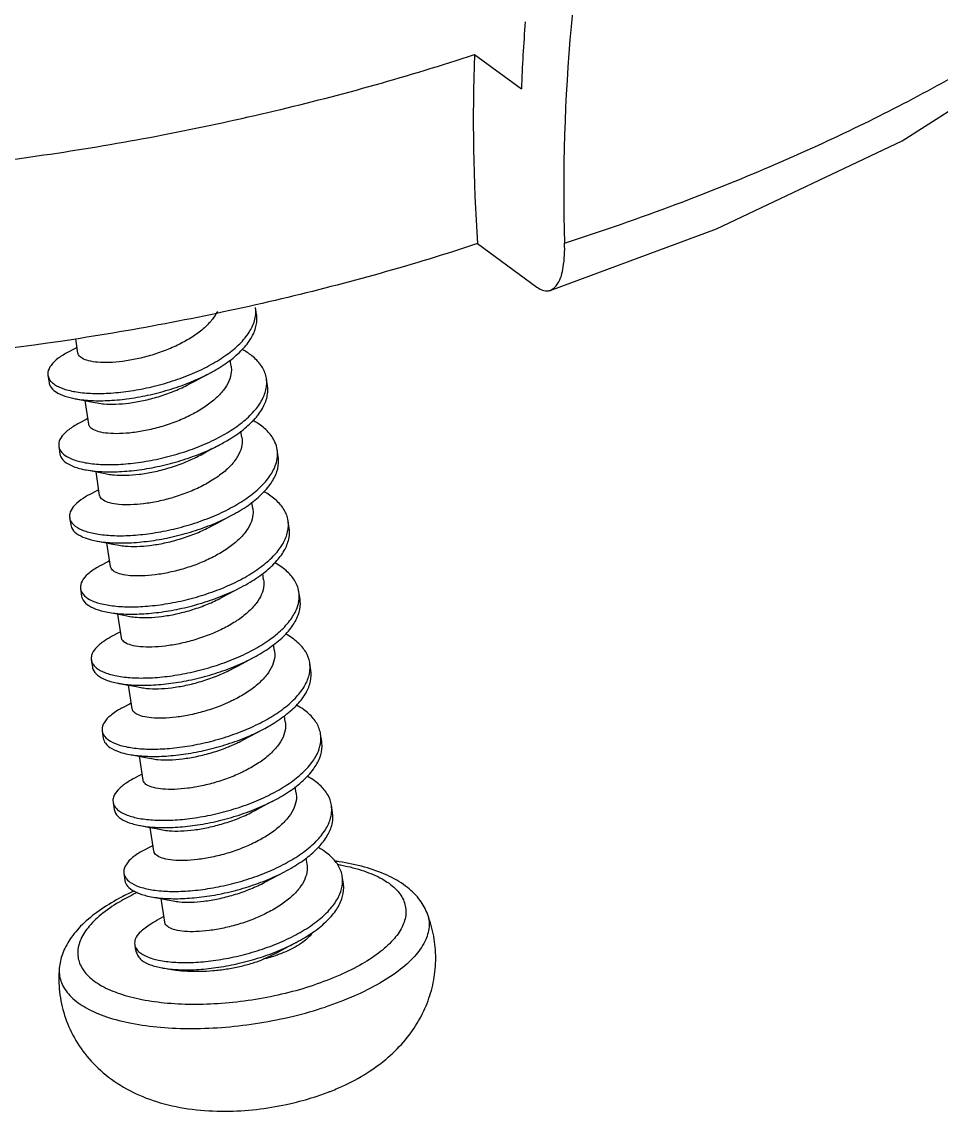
# Model space of a CAD drawing. Header units: millimetres. Extents: x 4911 to 5491, y 411 to 814.
# Drawn here: x 5080.91 to 5089.87, y 432.35 to 442.98 of the extents above; entities that cross this region are included whole.
import ezdxf

# ---------------------------------------------------------------- set-up
doc = ezdxf.new("R2010")
doc.units = ezdxf.units.MM

# ---------------------------------------------------------------- blocks, each defined once
blk = doc.blocks.new('*u43')
at = {"color": 7, "linetype": 'Continuous'}
for p, q in [((-0.1034752644009131, 24.12284290189996), (0.5481489289995807, 23.64496882919991)), ((-0.06182362120034668, 21.48663676719991), (0.7634030529989104, 20.88144985769986)), ((-3.137766090700097, 20.49815494729989), (-3.153209791800691, 20.59951993079994)), ((-5.625188820100448, 19.96067936739996), (-5.655386751500373, 20.15888398049992)), ((-3.493415235499924, 19.77840525169995), (-3.506613891100642, 19.86503484209993)), ((-6.043482799400408, 19.65210006029997), (-6.028039098300724, 19.55073507689985)), ((-2.986761012700299, 19.50703066469987), (-3.002204713900937, 19.60839564819992)), ((-4.104075925200959, 19.51557445239996), (-4.062570268501076, 19.53754170519994)), ((-5.474183742200694, 18.96955508479994), (-5.524546535199988, 19.30011209529994)), ((-3.34241015760017, 18.78728096909992), (-3.355781530301101, 18.87504419159995)), ((-5.89247772140061, 18.66097577769995), (-5.877034020300925, 18.55961079429994)), ((-3.953070847200252, 18.52445016979993), (-3.911565190600413, 18.54641742259992)), ((-2.835755934700501, 18.51590638209996), (-2.85119963590023, 18.61727136559989)), ((-5.323178664200896, 17.97843080219991), (-5.37354145720019, 18.30898781269991)), ((-3.191405079600372, 17.7961566864999), (-3.204799210000601, 17.88406927929987)), ((-5.741472643499947, 17.66985149509992), (-5.726028942300218, 17.56848651169992)), ((-2.684750856800747, 17.52478209949993), (-2.700194557900431, 17.62614708299998)), ((-3.802065769300498, 17.53332588719991), (-3.760560112600615, 17.55529314)), ((-5.172173586201097, 16.9873065196), (-5.222536379300436, 17.31786353009988)), ((-3.040400001600574, 16.80503240389999), (-3.053591356800098, 16.89161407809991)), ((-5.590467565500148, 16.67872721250001), (-5.57502386430042, 16.57736222909989)), ((-3.6510606913007, 16.5422016046), (-3.609555034599907, 16.56416885739998)), ((-2.533745778800949, 16.5336578168999), (-2.549189480000678, 16.63502280039995)), ((-5.021168508300434, 15.99618223699986), (-5.071531301300638, 16.32673924749997)), ((-2.889394923600776, 15.81390812129996), (-2.902898134199859, 15.90253666309991)), ((-5.43946248750035, 15.68760292989987), (-5.424018786400666, 15.58623794649998)), ((-2.382740700800241, 15.54253353429999), (-2.39818440199997, 15.64389851779993)), ((-3.500055613299992, 15.55107732199997), (-3.458549956700153, 15.57304457479995)), ((-4.870163430300636, 15.00505795439994), (-4.92052622330084, 15.33561496489995)), ((-2.738389845701022, 14.82278383869993), (-2.751340237900877, 14.9077839485999)), ((-5.288457409600596, 14.69647864729995), (-5.273013708399958, 14.59511366389995)), ((-3.349050535400238, 14.55995303939994), (-3.307544878700355, 14.58192029219992)), ((-2.231735622900487, 14.55140925169997), (-2.247179324000172, 14.6527742351999)), ((-4.719158352299928, 14.01393367179992), (-4.769521145401086, 14.34449068219988)), ((-2.587384767700314, 13.83165955609991), (-2.600894078700549, 13.9203281383999)), ((-5.137452331600798, 13.70535436469993), (-5.12200863040016, 13.60398938129993)), ((-2.080730544900689, 13.56028496909994), (-2.096174246000373, 13.66164995259987)), ((-3.19804545740044, 13.56882875679992), (-3.156539800700557, 13.5907960095999)), ((-4.56815327430013, 13.02280938919989), (-4.618516067400378, 13.35336639959996)), ((-2.436379689700516, 12.84053527349988), (-2.449509082100121, 12.92671025329992)), ((-4.986447253601, 12.7142300820999), (-4.971003552500406, 12.6128650986999)), ((-3.047040379400642, 12.57770447419989), (-3.005534722800803, 12.59967172699999)), ((-1.929725466899981, 12.56916068649991), (-1.94516916810062, 12.67052566999996)), ((-4.417148196400376, 12.03168510659998), (-4.46751098940058, 12.36224211699994)), ((-4.429429964900919, 12.11229669399995), (-4.499246312299874, 12.07528523969995)), ((-4.835442175700337, 11.72310579949999), (-4.826830525900732, 11.66658309649995)), ((-3.046324241200637, 11.51642698979992), (-2.854529644801005, 11.60854744439996)), ((-2.295386941400466, 9.610374470499892), (-2.14321409510012, 9.664609330899907)), ((-2.642489219901108, 9.511801760499907), (-2.621743555600915, 9.518178114599891))]:
    blk.add_line(p, q, dxfattribs=at)
for points in [[(0.9471350232997793, 20.83534253489995), (3.264178070299749, 21.69121352989987), (5.84810405889948, 22.92075167889993), (8.075534588198934, 24.34112894569989), (9.773466182699849, 25.87399798189995), (10.88045509009953, 27.44363559379997), (11.39271247579927, 28.9966101954999)], [(-5.637470588701035, 20.04129095479993), (-5.663916432300539, 20.02719552429994), (-5.761142777100758, 19.97595422089989)], [(-4.062570268501076, 19.53754170519994), (-3.991129390000424, 19.57614472729995), (-3.895571562999976, 19.62705882989997), (-3.804844641700583, 19.67486857829999)], [(-5.662062935100039, 19.32565592989999), (-5.555470541799878, 19.30597056149998), (-5.441966918200706, 19.28446761849989), (-5.355882628200561, 19.26763792459997)], [(-5.486465510700327, 19.05016667219991), (-5.512911354300741, 19.03607124169991), (-5.61013769910096, 18.98482993829998)], [(-3.911565190600413, 18.54641742259992), (-3.840124312000626, 18.58502044469992), (-3.744566485100222, 18.63593454729994), (-3.653839563699876, 18.68374429569997)], [(-5.511057857200285, 18.33453164729997), (-5.404465463800079, 18.31484627889995), (-5.290961840200907, 18.29334333589986), (-5.204877550200763, 18.27651364199994)], [(-5.335460432700529, 18.05904238959988), (-5.361906276300942, 18.04494695909989), (-5.459132621100252, 17.99370565569996)], [(-3.760560112600615, 17.55529314), (-3.689119234100872, 17.5938961620999), (-3.593561407100424, 17.64481026469991), (-3.502834485800122, 17.69262001309994)], [(-5.360052779200487, 17.3434073645999), (-5.253460385900325, 17.32372199629992), (-5.139956762201109, 17.30221905329995), (-5.053872472200965, 17.28538935939991)], [(-5.184455354799866, 17.06791810699997), (-5.210901198400279, 17.05382267649998), (-5.308127543200499, 17.00258137309993)], [(-3.609555034599907, 16.56416885739998), (-3.538114156101074, 16.60277187949987), (-3.442556329100626, 16.65368598209989), (-3.351829407800324, 16.70149573049991)], [(-5.209047701200689, 16.35228308199999), (-5.102455307900527, 16.3325977136999), (-4.988951684200401, 16.31109477069992), (-4.902867394300301, 16.29426507679989)], [(-5.033450276800068, 16.07679382439994), (-5.059896120400481, 16.06269839389995), (-5.1571224652007, 16.0114570904999)], [(-3.458549956700153, 15.57304457479995), (-3.387109078100366, 15.61164759689996), (-3.291551251200872, 15.66256169949997), (-3.200824329800525, 15.71037144789989)], [(-5.058042623300935, 15.36115879939996), (-4.951450229900729, 15.34147343109998), (-4.837946606300648, 15.3199704880999), (-4.751862316300503, 15.30314079419998)], [(-4.882445198800269, 15.08566954179992), (-4.908891042400683, 15.07157411129992), (-5.006117387199993, 15.02033280789988)], [(-3.307544878700355, 14.58192029219992), (-3.236104000200612, 14.62052331429993), (-3.140546173201074, 14.6714374167999), (-3.049819251900772, 14.71924716529998)], [(-4.907037545300227, 14.37003451679993), (-4.800445152000975, 14.35034914849996), (-4.68694152829994, 14.32884620549999), (-4.600857238300705, 14.31201651159995)], [(-4.731440120900515, 14.0945452592), (-4.757885964500019, 14.0804498286999), (-4.855112309300239, 14.02920852529996)], [(-3.156539800700557, 13.5907960095999), (-3.085098922199904, 13.6293990316999), (-2.989541095200366, 13.68031313419988), (-2.898814173900973, 13.72812288269995)], [(-4.756032467300429, 13.37891023419991), (-4.649440074000267, 13.35922486589993), (-4.535936450300142, 13.33772192289996), (-4.449852160400042, 13.32089222899992)], [(-4.580435042900717, 13.10342097659998), (-4.606880886500221, 13.08932554609987), (-4.704107231300441, 13.03808424269994)], [(-3.005534722800803, 12.59967172699999), (-2.934093844200106, 12.63827474909999), (-2.838536017300612, 12.68918885159997), (-2.747809095900266, 12.73699860009992)], [(-4.605027389300631, 12.38778595159988), (-4.498434996000469, 12.36810058329991), (-4.384931372400388, 12.34659764029993), (-4.298847082400243, 12.3297679463999)], [(-2.854529644801005, 11.60854744439996), (-2.783088766200308, 11.64715046649997), (-2.687530939299904, 11.69806456899994), (-2.596804017900467, 11.7458743174999)]]:
    blk.add_lwpolyline(points, dxfattribs=at)
for centre, radius, start, end in [((25.4960211865, 22.6834992595999), 24.9663924889, 175.6487628260998, 177.7929621143003), ((25.81399082299959, 22.25751401439993), 24.6756833841, 174.7548197643013, 181.7745180375999), ((24.12118525599908, 23.17796333499996), 24.2426085035, 177.7663179386993, 184.0006751419007), ((-3.419104325100307, 19.54643575919999), 0.4213921854, 354.5941261504021, 8.453442429903074), ((-3.426197405700805, 19.54674766329993), 0.4284832521, 352.8344406593002, 354.6419602892021), ((-3.136528884400832, 17.56577188669996), 0.4408469434, 350.5514576363032, 354.643536290801), ((-2.949269118300435, 16.57321627059991), 0.4046883601, 354.7960346102016, 8.781963795801046), ((-2.651637644200491, 14.59072763279994), 0.4090415458, 354.9317625323991, 8.721580111497492), ((-2.353959960400971, 12.60850269749994), 0.4133602193, 354.9973165805985, 8.648395063398132), ((-5.448911852200581, 11.35656154449998), 0.4379481443, 175.1504553048003, 180.4138377124001), ((-3.353929443200286, 12.82765124799994), 3.3868341861, 291.7017176761202, 293.4366161739036), ((-3.323032823800531, 12.75547397169998), 3.3083228631, 293.4428459140209, 293.6022324632095), ((-3.531746723800097, 13.36312354019992), 3.9511657889, 283.3154750528054, 288.234695977003), ((-3.39402927340052, 12.9275722509999), 3.4945008498, 290.9736882510024, 291.7067900006902)]:
    blk.add_arc(centre, radius, start, end, dxfattribs=at)
for points, start_tangent, end_tangent in [([(19.19422278159982, 48.25656090219991), (16.7014683084999, 47.15183526559997), (13.3353050338992, 45.12007246569988), (10.26139048909954, 42.6095292629999), (7.540251771799376, 39.68022193029992), (5.216542062499684, 36.37353890039992), (3.382076905500071, 32.81510825909993), (2.07783598629976, 29.10144018979997), (1.323804601499432, 25.28494466689995), (1.241633871499289, 24.51331194839986)], (-0.934612400066495, -0.355667909210193), (-0.09078200009603309, -0.9958707890376938)), ([(1.150141125099253, 21.49340109529999), (2.702536367100038, 22.03577455239997), (4.013400293999439, 22.56224418979991), (5.183099667399802, 23.09416725029996), (6.27432604689966, 23.65438637009993), (7.285472933699566, 24.24306558839999), (8.197009167899523, 24.85008717629989), (9.001470392498959, 25.47074445219994), (9.696837872399556, 26.10180925149996), (10.28009814609959, 26.73880073299995), (10.74713863029956, 27.3761544166), (11.09450230770017, 28.00886837789994), (11.32025220639935, 28.63742297459999), (11.39266207330002, 28.9965572509999)], (0.9514464907046659, 0.3078141896108397), (0.1412221391977423, 0.9899779327845537)), ([(-20.26150181860066, 24.43598085249994), (-18.75135961370052, 23.59897145539992), (-16.76808059900031, 22.94885121109996), (-14.38115378040038, 22.52432665939989), (-11.67949178350045, 22.34934763799993), (-8.789638506000301, 22.4300930451999), (-5.821661883800516, 22.76339941259994), (-2.889538280600391, 23.33645331389994), (-0.1034752644009131, 24.12284290189996)], (0.8063953581550077, -0.5913768057220846), (0.9494386659955932, 0.3139525752601903)), ([(-0.06182362120034668, 21.48663676719991), (-2.791346783400513, 20.71699220919993), (-5.683786729200619, 20.15334974859991), (-8.625462831500045, 19.82498103829994), (-11.50257693110052, 19.74667228779992), (-14.19943456730107, 19.92331056939997), (-16.58836619910107, 20.34986883689999), (-18.57555881760072, 21.00260631619994), (-20.09013743100058, 21.84267270309988)], (-0.9494278352057345, -0.3139853272631574), (-0.8063953581552123, 0.5913768057218024)), ([(0.9469488780996471, 20.8359015556), (1.053033442499327, 20.92770586659992), (1.131138511199424, 21.16053979369997), (1.150141125099253, 21.49340109529999)], (0.9395523651309237, 0.3424052470055143), (-0.03167070168161579, 0.9994983575049048)), ([(0.7634030529989104, 20.88144985769986), (0.924778910999521, 20.8299484600999), (0.9469488780996471, 20.8359015556)], (0.8063946074622488, -0.5913778293576546), (0.939552365168796, 0.3424052469016023)), ([(-6.005669820100593, 19.57250804019986), (-5.952914187200804, 19.52633540449995), (-5.82334248350071, 19.4640004792999), (-5.644005880400073, 19.4213294711999), (-5.422232118700776, 19.40127477659996), (-5.167037710800287, 19.40588878369999), (-4.888769132000562, 19.4362421983999), (-4.598691085600876, 19.49238143619993), (-4.308538228900943, 19.57332677499994), (-4.030048195900235, 19.67711134249998), (-3.774494502900779, 19.80085938789989), (-3.552237922500353, 19.94090072049994), (-3.372314180900503, 20.09291676409998), (-3.242074383801082, 20.25211241339991), (-3.166892482200637, 20.4134068530999), (-3.150470314199993, 20.49961458659993)], (0.6479722234693516, -0.7616639663344016), (0.09270216942712899, 0.9956938825681378)), ([(-3.684721451900259, 20.5414623595999), (-3.751117015101045, 20.43596324479995), (-3.865574358500453, 20.31426746389991), (-4.015831543400054, 20.19881273829992), (-4.192436168800668, 20.09552834649992)], (-0.4385290223376819, -0.8987170280837143), (-0.8892270585231595, -0.4574661062748098)), ([(-3.804843448100655, 19.6748663041999), (-3.759050801700141, 19.69949440449989), (-3.536794221300624, 19.83953573699989), (-3.356870479699865, 19.99155178069987), (-3.226630682600444, 20.15074742999991), (-3.151448780999999, 20.31204186959997), (-3.134507716600638, 20.47027076369989), (-3.137814231800803, 20.49814749779989)], (0.8854404401391792, 0.4647528665497453), (-0.1529239265862666, 0.9882379635884994)), ([(-3.150470314199993, 20.49961458659993), (-3.149951417800366, 20.57163574709989), (-3.153257932900488, 20.59951248119989)], (0.09270216981654543, 0.9956938825318027), (-0.1529239261118036, 0.9882379636620117)), ([(-4.192436168800668, 20.09552834649992), (-4.388062843900116, 20.00674961749996), (-4.594335413600675, 19.93466502049989), (-4.802659040600702, 19.88082146659997), (-5.003114302800896, 19.84630956829994), (-5.188839828801065, 19.83102566799994), (-5.349889305200122, 19.83459992049995), (-5.477417828300531, 19.8551156899), (-5.567961352000566, 19.89028908259991), (-5.617763705100515, 19.93818407989988), (-5.624284733999957, 19.96083127369991)], (-0.8892270585360494, -0.4574661062497692), (-0.1338956696191567, 0.9909954337216618)), ([(-5.761144327399961, 19.97595717809997), (-5.900163160600641, 19.88916908139993), (-6.000657641900034, 19.79097894419988), (-6.043566611600909, 19.69442345779999), (-6.042776498000421, 19.65221049509989)], (-0.885663015108196, -0.4643285729625893), (0.1544795724165867, -0.987995982636498)), ([(-3.00229029430011, 19.60838281449992), (-3.010426032000396, 19.64853276159988), (-3.078525619300308, 19.7935082928999), (-3.202840535400355, 19.92371167639999), (-3.339083682099954, 20.01428413729991)], (-0.1483023602070731, 0.9889420660267108), (-0.8748089122763578, 0.4844681279525713)), ([(-3.49349071800043, 19.77836843989996), (-3.490795898600481, 19.69939766279992), (-3.523329207100687, 19.57302243289996), (-3.59879061150059, 19.44655870669999), (-3.715148528500322, 19.3226247353), (-3.865055621599822, 19.20753565779989), (-4.041431090799961, 19.10440406389989)], (0.1491241457231631, -0.9888184814021255), (-0.8892270585163455, -0.457466106288074)), ([(-6.042776498000421, 19.65221049509989), (-6.027373627101042, 19.60459933189986), (-6.005669820100593, 19.57250804019986)], (0.1544795722399963, -0.9879959826640938), (0.6479722231264446, -0.7616639666261673)), ([(-5.662065594100568, 19.32564133869994), (-5.628562179200344, 19.31996448779989), (-5.406788417500138, 19.29990979319996), (-5.151594009700602, 19.30452380019995), (-4.873325430800833, 19.33487721489996), (-4.583247384500282, 19.39101645269989), (-4.293094527800349, 19.47196179149989), (-4.014604494800551, 19.57574635909987), (-3.804843448100655, 19.6748663041999)], (0.9837987960286894, -0.179276124825553), (0.88544044013898, 0.4647528665500227)), ([(-6.027332796900737, 19.55084551169989), (-6.011929925900404, 19.50323434849997), (-5.93747048610021, 19.4249704209999), (-5.807898782300981, 19.36263549579996), (-5.662065594100568, 19.32564133869994)], (0.1544795723244307, -0.9879959826509903), (0.9837987960318383, -0.1792761248083375)), ([(-5.850329405100638, 18.57698642679998), (-5.750848380600473, 18.5052976195999), (-5.598371983400284, 18.45128576719992), (-5.399159062000763, 18.41835457069988), (-5.161328328400486, 18.40906883419996), (-4.894535276300303, 18.42505239899992), (-4.609587944800296, 18.46692352349987), (-4.318016816000636, 18.53427028009992), (-4.031615963800505, 18.62566694739996), (-3.761973712500549, 18.73873074649987), (-3.520011484000861, 18.87021666249996), (-3.315549183600524, 19.01614657899995), (-3.156914420300382, 19.17196758589989), (-3.050611112700608, 19.3327331605999), (-3.001060667600541, 19.4933000131)], (0.6595037178505511, -0.7517013011438101), (0.1247385167837081, 0.9921896504351132)), ([(-5.355879182900026, 19.26765520849995), (-5.261529061600413, 19.2546460264), (-5.100479585300491, 19.25107177389987), (-4.914754059300321, 19.26635567429992), (-4.714298797100128, 19.3008675724999), (-4.50597517010101, 19.35471112639993), (-4.299702600300407, 19.42679572339989), (-4.104075925200959, 19.51557445239996)], (0.9807060736925758, -0.1954880994396191), (0.8892270585257588, 0.4574661062697621)), ([(-3.653834247600571, 18.68373416309987), (-3.504567782800223, 18.76885167899991), (-3.30010548249993, 18.9147815954999), (-3.141470719200697, 19.0706026025), (-3.035167411600924, 19.23136817709997), (-2.985616966499947, 19.39193502959995), (-2.986846593100381, 19.50701783099998)], (0.8855248873089084, 0.4645919434907819), (-0.1483023601291141, 0.98894206603835)), ([(-5.610164571500718, 18.9848810773999), (-5.669767014200261, 18.9513918552999), (-5.800746107001032, 18.8545279880999), (-5.875979746000667, 18.75642630269999), (-5.892665140299869, 18.66224503939998), (-5.892476051199992, 18.66097603539993)], (-0.8852244365684112, -0.4651641612400775), (0.1524797818896263, -0.9883065901435029)), ([(-4.041431090799961, 19.10440406389989), (-4.238735401600934, 19.01495671099997), (-4.450257327700456, 18.9414548604999), (-4.661865217800369, 18.8875248848999), (-4.861305448500389, 18.85402691009995), (-5.047340612400149, 18.83962005639989), (-5.209540888100491, 18.84444570839992), (-5.336822514200321, 18.86678198949994), (-5.423274371099978, 18.90304664949986), (-5.468740362201061, 18.95116705009991), (-5.473437222500252, 18.96960791329991)], (-0.8892270585341377, -0.4574661062534857), (-0.1239196052231799, 0.9922922611010457)), ([(-2.851297359100499, 18.61725625489998), (-2.882536850600445, 18.72339765459992), (-2.976071950201003, 18.8623332313), (-3.123975240299842, 18.98466855759989), (-3.190378005199818, 19.02444061839992)], (-0.152811771433926, 0.9882553124123322), (-0.8755352934527744, 0.48315416785798)), ([(-5.511068847000388, 18.33447170739987), (-5.383715360900169, 18.31698958729999), (-5.145884627199848, 18.30770385079995), (-4.879091575100574, 18.32368741549999), (-4.594144243600567, 18.36555853999994), (-4.302573114900952, 18.43290529669991), (-4.016172262599866, 18.52430196399996), (-3.74653001129991, 18.63736576299993), (-3.653834247600571, 18.68373416309987)], (0.9836039457567469, -0.1803421134725072), (0.8855248873198605, 0.464591943469902)), ([(-3.342498507900018, 18.78721425989988), (-3.339499343600437, 18.71205139679989), (-3.370559978300662, 18.58607011409993), (-3.444145802900493, 18.46022670649995), (-3.560041179000109, 18.33518789149991), (-3.712460021000879, 18.21747310339993), (-3.890426012800162, 18.11327978129998)], (0.1493194783325041, -0.9887890034736418), (-0.8892270585162527, -0.4574661062882604)), ([(-5.892476051199992, 18.66097603539993), (-5.850329405100638, 18.57698642679998)], (0.1524797822122358, -0.9883065900905703), (0.6595037178622281, -0.7517013011335303)), ([(-5.877032350000263, 18.55961105199992), (-5.834885703899999, 18.47562144329993), (-5.735404679400744, 18.4039326361999), (-5.582928282200555, 18.34992078379992), (-5.511068847000388, 18.33447170739987)], (0.1524797818845868, -0.9883065901411172), (0.9836039457728799, -0.1803421133845312)), ([(-5.702174892499897, 17.58873776179996), (-5.661963772300624, 17.5520619207), (-5.538283329100523, 17.48776192679998), (-5.364142218100824, 17.44274747569989), (-5.146661427300387, 17.42006422019995), (-4.89468663200023, 17.42186915109994), (-4.618436183900485, 17.44934476059996), (-4.329094475700913, 17.50265198539989), (-4.038366862299881, 17.58092380229994), (-3.758013849900635, 17.6822997308999), (-3.499383091500931, 17.80399987119995), (-3.27295781040084, 17.94243552829994), (-3.087939624800129, 18.09335202329999), (-2.951882371800821, 18.25199800699988), (-2.870391506200576, 18.41331453769999), (-2.848350764300449, 18.51813191149995)], (0.6590391520598731, -0.7521086331455632), (0.09129237838889853, 0.9958241318867956)), ([(-5.204870238700096, 18.27655028849995), (-5.121180644500782, 18.26449181429996), (-4.958980368800439, 18.25966616239998), (-4.77294520490068, 18.27407301599987), (-4.573504974200659, 18.30757099079995), (-4.361897084099837, 18.36150096649999), (-4.15037515810036, 18.43500281699994), (-3.953070847200252, 18.52445016979993)], (0.9806723767472918, -0.1956570711342318), (0.8892270585404577, 0.4574661062412156)), ([(-2.848350764300449, 18.51813191149995), (-2.846901032600726, 18.57213640039993), (-2.851297359100499, 18.61725625489998)], (0.09129237807602034, 0.9958241319154264), (-0.152811771113898, 0.9882553124618488)), ([(-3.502834484500454, 17.69262001079994), (-3.483939390300293, 17.70263488779995), (-3.257514109300246, 17.84107054489994), (-3.0724959236004, 17.99198703989987), (-2.936438670700227, 18.15063302349995), (-2.854947805100892, 18.31194955419994), (-2.831457331400088, 18.47077141689988), (-2.835853657899861, 18.51589127139994)], (0.8854722321355238, 0.4646922918629092), (-0.152811771422091, 0.9882553124141206)), ([(-3.890426012800162, 18.11327978129998), (-4.08679920440045, 18.02420334909993), (-4.297779758400793, 17.95077223929991), (-4.510603956900013, 17.89645456849996), (-4.711766050701044, 17.86272162069997), (-4.89522600679993, 17.84852581119992), (-5.054779580700597, 17.85296697259992), (-5.182445826099865, 17.87472874189996), (-5.27076199090061, 17.9109671816999), (-5.317295982200449, 17.95907729909993), (-5.322423426399837, 17.97854287639996)], (-0.8892270585380894, -0.457466106245804), (-0.1270481129661347, 0.9918965555902133)), ([(-5.459141840400662, 17.99372325199988), (-5.583593516600558, 17.91769419729997), (-5.690284972800328, 17.81964166299997), (-5.739702491100616, 17.72265036059991), (-5.740785085300558, 17.66995171919996)], (-0.8857879991335927, -0.4640900996475674), (0.1442437129364383, -0.9895421927731732)), ([(-2.700230840300719, 17.62614163619992), (-2.704455277000307, 17.64947490829991), (-2.76611845790103, 17.79582063049997), (-2.884389503400598, 17.92786939019993), (-3.038125832100377, 18.03260559749992)], (-0.1484590634463789, 0.9889185540178173), (-0.8752648724085454, 0.4836438804819742)), ([(-3.191499920600108, 17.79623840359989), (-3.189150048699958, 17.71302847959987), (-3.223317951200443, 17.58617388439995), (-3.299235476700233, 17.46112312019989), (-3.413590572200519, 17.33997194079996), (-3.563145040399831, 17.2252207155999), (-3.739420934800364, 17.12215549869995)], (0.149205632667514, -0.9888061888865184), (-0.88922705854142, -0.4574661062393346)), ([(-5.740785085300558, 17.66995171919996), (-5.730070623800202, 17.6318343431999), (-5.702174892499897, 17.58873776179996)], (0.1442437125809632, -0.9895421928250941), (0.6590391523066358, -0.7521086329294159)), ([(-5.360052974399878, 17.3434062954999), (-5.34869851700023, 17.3413824923), (-5.131217726200703, 17.31869923679994), (-4.879242930800501, 17.32050416769994), (-4.602992482699847, 17.34797977719995), (-4.313650774500275, 17.40128700199989), (-4.022923161101062, 17.47955881879989), (-3.742570148800951, 17.5809347474999), (-3.502834484500454, 17.69262001079994)], (0.9837336370320916, -0.1796333247801572), (0.8854722321163113, 0.4646922918996758)), ([(-2.697607037800481, 17.52461802799996), (-2.700230840300719, 17.62614163619992)], (0.09327754569372707, 0.9956401455693173), (-0.1484590635951848, 0.9889185539954459)), ([(-5.72534138410083, 17.56858673569991), (-5.714626922700518, 17.53046935979989), (-5.646520071200939, 17.45069693719995), (-5.522839627999929, 17.38639694339986), (-5.360052974399878, 17.3434062954999)], (0.1442437129574382, -0.9895421927700361), (0.9837336370445405, -0.1796333247121032)), ([(-5.555174996300593, 16.60269762559994), (-5.462588107700867, 16.53020275419999), (-5.315721199200198, 16.4740470134999), (-5.121326157800468, 16.43863335709989), (-4.887329969600614, 16.42662537749993), (-4.623235534199921, 16.4397552467999), (-4.339743500000623, 16.47875478519995), (-4.048326436201023, 16.54332633879994), (-3.760772285600979, 16.63215462449989), (-3.488715267600128, 16.7429590710999), (-3.2431728991005, 16.87258457389999), (-3.034107555500668, 17.01712705099999), (-2.870030022500941, 17.17208880499993), (-2.757660811600545, 17.33255750679996), (-2.701662720201057, 17.49340168049991)], (0.6191598413934933, -0.78526498126781), (0.1641037289797027, 0.9864430881378463)), ([(-5.053865428100835, 17.28542468199998), (-4.966419337200932, 17.27301307859989), (-4.806865763300266, 17.26857191719989), (-4.623405807100426, 17.28276772669994), (-4.422243713300304, 17.31650067449993), (-4.209419514900219, 17.37081834529999), (-3.998438960899875, 17.44424945509991), (-3.802065769300498, 17.53332588719991)], (0.9806895081874856, -0.1955711853290129), (0.8892270585542846, 0.4574661062143391)), ([(-3.351823908300503, 16.70148525029992), (-3.227729197900771, 16.77121959049987), (-3.018663854400074, 16.91576206759987), (-2.854586321400348, 17.0707238215), (-2.74221711050086, 17.23119252329991), (-2.686219019100463, 17.39203669699987), (-2.684787139200125, 17.52477665269998)], (0.885488213120456, 0.4646618387868235), (-0.1484590635103148, 0.9889185540082264)), ([(-5.308145709800556, 17.00261592439995), (-5.34998116620045, 16.97959388129993), (-5.48687641180004, 16.88318524289991), (-5.568476940500659, 16.78496558509994), (-5.591726593100248, 16.6900978427999), (-5.590350224800204, 16.67874667489991)], (-0.8851109448390607, -0.4653800762024811), (0.1636268134081611, -0.986522308888392)), ([(-3.739420934800364, 17.12215549869995), (-3.934996388600666, 17.03339720669987), (-4.141836437800521, 16.96113599789987), (-4.348716779900315, 16.90764798739997), (-4.548469498700797, 16.87314604879998), (-4.73440936840052, 16.85769931789991), (-4.896340202800275, 16.86118133249988), (-5.024183331600398, 16.88168647789996), (-5.114578377300859, 16.91669973149988), (-5.164635822600758, 16.96459489489996), (-5.17124364529991, 16.98743422999996)], (-0.8892270585445974, -0.4574661062331735), (-0.1342474712653095, 0.9909478374057856)), ([(-2.549325125800351, 16.63500196209998), (-2.573672749000252, 16.72488623919992), (-2.660915003500122, 16.86541114579995), (-2.803027410800496, 16.98978052149994), (-2.887542643600682, 17.04174328729994)], (-0.1518416006855592, 0.9884048402862141), (-0.8752383731610939, 0.4836918338636114)), ([(-5.209059393300777, 16.35221915559987), (-5.105882456600739, 16.3372683737), (-4.87188626850002, 16.32526039409993), (-4.607791833000192, 16.33839026329997), (-4.324299798900029, 16.37738980169991), (-4.032882735100429, 16.44196135539994), (-3.74532858440034, 16.53078964109989), (-3.473271566500443, 16.6415940876999), (-3.351823908300503, 16.70148525029992)], (0.9836823645542877, -0.1799138840247873), (0.8854882131364001, 0.4646618387564199)), ([(-3.040473373600435, 16.80495035089996), (-3.03763186390097, 16.72788747769994), (-3.0693643745999, 16.6018816013999), (-3.144192663100512, 16.47525969649996), (-3.26065213289985, 16.35057902589995), (-3.411867941800665, 16.23427778899998), (-3.58841585690061, 16.13103121609993)], (0.1491145821246983, -0.9888199236452374), (-0.8892270585188078, -0.457466106283292)), ([(-5.590350224800204, 16.67874667489991), (-5.555174996300593, 16.60269762559994)], (0.1636268130787289, -0.9865223089427382), (0.6191598411682064, -0.7852649814455157)), ([(-5.574906523600475, 16.57738169149991), (-5.540447561300425, 16.50224657919989), (-5.447144406600273, 16.42883777079987), (-5.300277498000469, 16.3726820300999), (-5.209059393300777, 16.35221915559987)], (0.163626813434703, -0.9865223088837214), (0.9836823645442656, -0.1799138840795634)), ([(-5.398569018100716, 15.60495799189994), (-5.370326591000776, 15.57797964179986), (-5.252600592800263, 15.51176170089991), (-5.083742973500193, 15.46444144429995), (-4.870664466599919, 15.43915628349987), (-4.622035559900723, 15.43816675129995), (-4.347941456800982, 15.46276654439998), (-4.059480739000719, 15.51323104159997), (-3.768323702600355, 15.58880634519994), (-3.486247942801128, 15.68773928149994), (-3.224669668400566, 15.80734716849997), (-2.994189398200433, 15.94412457169994), (-2.804170117200556, 16.09388280189989), (-2.66236467950057, 16.25191660249993), (-2.574607286500395, 16.41319139369989), (-2.546248833600657, 16.53651042759998)], (0.6663843432290123, -0.745608414047997), (0.08944711958744668, 0.9959915726538396)), ([(-4.90286443469995, 16.29427992209992), (-4.80797995930061, 16.28122743839992), (-4.646049124899946, 16.27774542389989), (-4.460109255100178, 16.29319215479995), (-4.260356536300606, 16.3276940932999), (-4.053476194299947, 16.38118210389996), (-3.846636145101002, 16.45344331259992), (-3.6510606913007, 16.5422016046)], (0.9807014274407782, -0.1955114068683484), (0.88922705854724, 0.4574661062280125)), ([(-3.200824029100659, 15.71037087469995), (-2.978745697100749, 15.8427595881999), (-2.788726415999918, 15.99251781839996), (-2.646920978300841, 16.15055161909993), (-2.559163585400711, 16.31182641029989), (-2.529137616100343, 16.47117863789992), (-2.533881424700667, 16.53363697859993)], (0.8855332051534343, 0.4645760891077912), (-0.1518416006893321, 0.9884048402856493)), ([(-3.58841585690061, 16.13103121609993), (-3.786377424999955, 16.04132230539994), (-3.998995456600824, 15.96755732969996), (-4.211932172700472, 15.91350490999992), (-4.41195040240018, 15.88020390539987), (-4.596714790600345, 15.8661850545999), (-4.758123064500978, 15.87122780289997), (-4.88494222080044, 15.89372745829996), (-4.971117264400164, 15.9302262798999), (-5.015875780800343, 15.97813369949995), (-5.020447416900424, 15.99621911359986)], (-0.889227058542892, -0.4574661062364416), (-0.1239428550835061, 0.992289357331613)), ([(-5.157141700200555, 16.01149379829997), (-5.266366200200537, 15.94616870749996), (-5.379204524700981, 15.84831749619991), (-5.435108651200608, 15.75095357619989), (-5.438936695099983, 15.68767530899993)], (-0.8857610700902566, -0.4641414942800935), (0.1363711773785952, -0.9906578127589751)), ([(-2.398187648900603, 15.6438980257999), (-2.399212032400101, 15.65029684459989), (-2.454410844300583, 15.79795628939996), (-2.566582218199983, 15.93180098779999), (-2.731453439100733, 16.04775895659998), (-2.736698292300389, 16.05067340309995)], (-0.1497977460041335, 0.988716660774113), (-0.8753511814420002, 0.4834876514952862)), ([(-2.889495956700557, 15.81390385719988), (-2.886559692000446, 15.73764640409991), (-2.918628023100609, 15.61012250559997), (-2.992689992001033, 15.48479058759995), (-3.108157888900678, 15.36079387809991), (-3.259918563100655, 15.24378370239992), (-3.437410778900812, 15.1399069334999)], (0.1494371391720712, -0.9887712280583667), (-0.8892270585258617, -0.4574661062695705)), ([(-5.438936695099983, 15.68767530899993), (-5.432044999401114, 15.65920582879994), (-5.398569018100716, 15.60495799189994)], (0.1363711776506907, -0.9906578127215347), (0.6663843430684028, -0.745608414191551)), ([(-5.058043300500685, 15.36115510499997), (-4.8552207654011, 15.33779130009998), (-4.606591858700995, 15.3368017677999), (-4.332497755600343, 15.36140156089994), (-4.044037037800081, 15.41186605819996), (-3.752880001500671, 15.48744136169989), (-3.47080424160049, 15.5863742979999), (-3.209225967200837, 15.70598218499993), (-3.200824029100659, 15.71037087469995)], (0.9836110907733288, -0.1803031394838026), (0.8855332051468774, 0.4645760891203818)), ([(-2.395603199800462, 15.54258353399996), (-2.398187648900603, 15.6438980257999)], (0.09375931323864951, 0.995594893107115), (-0.1497977461059596, 0.988716660758587)), ([(-5.423492994000298, 15.58631032559992), (-5.41660129830052, 15.55784084539994), (-5.354882889900182, 15.47661465829992), (-5.237156891600534, 15.41039671749991), (-5.068299272300465, 15.36307646089995), (-5.058043300500685, 15.36115510499997)], (0.1363711772476275, -0.9906578127770638), (0.9836110907523826, -0.1803031395986898)), ([(-4.751854663700215, 15.30317914409989), (-4.669762821000404, 15.29127390889994), (-4.508354547000636, 15.28623116059998), (-4.323590158800471, 15.30025001139995), (-4.123571929099853, 15.33355101599989), (-3.91063521310025, 15.38760343569993), (-3.69801718150029, 15.46136841139992), (-3.500055613299992, 15.55107732199997)], (0.980666151363425, -0.1956882714167219), (0.8892270585548658, 0.4574661062132032)), ([(-3.490120117499828, 14.6389138781999), (-3.215784485000768, 14.7474199822999), (-2.966785089300174, 14.87513682609995), (-2.753221877100259, 15.01823628229999), (-2.583784624900545, 15.17227807769996), (-2.465407132600376, 15.33238649299994), (-2.402991294900858, 15.49344438949993), (-2.395603199800462, 15.54258353399996)], (0.9452725699984623, 0.3262817316499612), (0.09375931354547833, 0.9955948930782657)), ([(-3.049814353600595, 14.7192378325999), (-2.951341388100445, 14.7737718425999), (-2.73777817590053, 14.91687129879995), (-2.568340923800861, 15.07091309429995), (-2.449963431500692, 15.23102150959994), (-2.387547593700219, 15.39207940609992), (-2.382743947800918, 15.5425330423999)], (0.8854541438388165, 0.4647267575238849), (-0.1497977460330331, 0.9887166607696292)), ([(-3.636222960900341, 15.04985984599989), (-3.844978854200235, 14.97733504679991), (-4.056584425300571, 14.92329354589992), (-4.257616999000675, 14.88948870849993), (-4.441579079701114, 14.87517039709996), (-4.600321845200597, 14.87946165589995), (-4.727809994700692, 14.90091808569991), (-4.816678689900073, 14.93692889379997), (-4.863980096200976, 14.9850633486999), (-4.869380811000156, 15.00519322609989)], (-0.9293233099732983, -0.3692670924145302), (-0.1282508050949895, 0.9917417662842629)), ([(-3.437410778900812, 15.1399069334999), (-3.501891353000246, 15.10811824119992), (-3.568265334200987, 15.07807532319998), (-3.636222960900341, 15.04985984599989)], (-0.8892270585078065, -0.4574661063046447), (-0.9293233099853779, -0.3692670923841004)), ([(-2.247325909100255, 14.65275187849988), (-2.266844624700752, 14.7299323993999), (-2.349066490000041, 14.87151235599993), (-2.48641888990096, 14.99732394819989), (-2.584179562099962, 15.05874713819992)], (-0.1507732229824799, 0.988568376609056), (-0.8746783649667926, 0.4847037836235766)), ([(-5.006126129200311, 15.02034943609988), (-5.031676437400165, 15.00654923979994), (-5.173648026900992, 14.91069924429996), (-5.260866014400563, 14.81252969329989), (-5.29005729490018, 14.71718952979995), (-5.288133619300424, 14.69653351889997)], (-0.885131886686456, -0.4653402445208819), (0.1670840937944966, -0.9859426482309557)), ([(-2.738485374200536, 14.82288591509996), (-2.736110789600389, 14.73991147089987), (-2.770136611300586, 14.61317840649997), (-2.846261513100217, 14.48769700089997), (-2.961110158700649, 14.36612157629997), (-3.110192610300146, 14.25180600809995), (-3.286405700901014, 14.14878265089988)], (0.1492878055729335, -0.9887937859367872), (-0.8892270585352455, -0.4574661062513357)), ([(-5.288133619300424, 14.69653351889997), (-5.260253129500597, 14.62971533559994), (-5.252725896600168, 14.61961263469993)], (0.1670840938163761, -0.9859426482273511), (0.6242513120955628, -0.7812235911357266)), ([(-5.272734287400453, 14.59516093999991), (-5.2437855941007, 14.52694324279992), (-5.155644305400529, 14.45245809769995), (-5.013846648500476, 14.39477398229997), (-4.907047899100689, 14.36997779149988)], (0.1668222839533551, -0.9859869804295248), (0.9837470867573022, -0.1795596538660624)), ([(-5.252725896600168, 14.61961263469993), (-5.172827616400355, 14.55483131779988), (-5.031443122799828, 14.49676170029988), (-4.841904843700831, 14.45906297069996), (-4.611930265600677, 14.44448264439995), (-4.35084268799983, 14.45485015479994), (-4.069200975300191, 14.4910042027999), (-3.778380241000377, 14.5527594498999), (-3.490120117499828, 14.6389138781999)], (0.6242513123918803, -0.7812235908989188), (0.9452725700030968, 0.3262817316365442)), ([(-3.474676416401053, 14.5375488947999), (-3.200340783900174, 14.64605499879997), (-3.049814353600595, 14.7192378325999)], (0.9452725700337494, 0.3262817315477347), (0.885454143849539, 0.4647267575034529)), ([(-5.095587320700361, 13.62176624479991), (-5.074539062200529, 13.60100873259989), (-4.96076859599998, 13.53365986429992), (-4.795554655200249, 13.48491539929989), (-4.585648753900387, 13.45796150319995), (-4.339577221100626, 13.45511899069993), (-4.067302601401025, 13.47775116139996), (-3.779828020600689, 13.5262096596), (-3.488760228300634, 13.59982051049997), (-3.205848667900682, 13.6969108845999), (-2.942518881600336, 13.81487552969998), (-2.709418776600614, 13.95028023089992), (-2.515995773800569, 14.09899819089992), (-2.370121630599897, 14.25637391419991), (-2.27777983570013, 14.41740808639997), (-2.244195372401009, 14.55459203659996)], (0.668861851126212, -0.7433867258083615), (0.08791233760844239, 0.9961282150889232)), ([(-4.907047899100689, 14.36997779149988), (-4.824188899100591, 14.35741424079993), (-4.594359825699939, 14.3430985471), (-4.333636658200703, 14.35363536319994), (-4.052518246600812, 14.3898504286999), (-3.762309913399804, 14.45155410919995), (-3.474676416401053, 14.5375488947999)], (0.9837470867679208, -0.1795596538079305), (0.9452725700102036, 0.3262817316159525)), ([(-4.600850857900696, 14.31204851249993), (-4.511961601700023, 14.29950776189992), (-4.353218836100496, 14.29521650299989), (-4.169256755500101, 14.30953481439997), (-3.968224181700862, 14.3433396518999), (-3.756618610600526, 14.39738115269995), (-3.547862717400676, 14.46990595199986)], (0.9806970043514612, -0.1955335921423208), (0.9293233099525372, 0.3692670924667611)), ([(-3.547862717400676, 14.46990595199986), (-3.479905090700413, 14.49812142909991), (-3.413531109400537, 14.52816434709996), (-3.349050535400238, 14.55995303939994)], (0.9293233099853754, 0.369267092384104), (0.889227058507802, 0.4574661063046386)), ([(-2.898813689800591, 13.72812195989991), (-2.68066738520065, 13.85784310139991), (-2.490357502400002, 14.00690950699993), (-2.347807480900883, 14.16430475209995), (-2.258843346400681, 14.32504747349992), (-2.227172222100307, 14.48402394149991), (-2.231875605700225, 14.55138780509992)], (0.8855397230499615, 0.4645636650671165), (-0.1514421183827242, 0.9884661272798799)), ([(-3.286405700901014, 14.14878265089988), (-3.482328551400315, 14.05988577589994), (-3.690283724100482, 13.98732134689999), (-3.89731357510027, 13.93392868329988), (-4.096563066100316, 13.89963063599998), (-4.2828130332, 13.88427985329997), (-4.445444389900331, 13.88799165749992), (-4.573771050700088, 13.90898902559991), (-4.663172927100277, 13.94428197259992), (-4.712238746800722, 13.99242971139995), (-4.718262821600547, 14.01404643000001)], (-0.8892270585296931, -0.4574661062621317), (-0.13043980429473, 0.9914562307311677)), ([(-4.855136840300474, 14.02925532229995), (-4.954961470000853, 13.97029439269988), (-5.071351823600708, 13.87269615239995), (-5.13114516170026, 13.77523678059993), (-5.137074587100869, 13.70540553529986)], (-0.8856892804097002, -0.4642784709280846), (0.134237421941168, -0.990949198773902)), ([(-2.096174479400361, 13.66164991699998), (-2.147955330699915, 13.80808034929987), (-2.257010298801106, 13.94264552649997), (-2.418945734900262, 14.05956672539992), (-2.434967626200887, 14.06858088829995)], (-0.1508510687657823, 0.9885565006878535), (-0.8753945575180415, 0.4834091110722639)), ([(-2.587461608500234, 13.83155414899989), (-2.584493705100613, 13.75615620679991), (-2.615472390600189, 13.63059782149992), (-2.689556652100691, 13.50402656709991), (-2.805870615700769, 13.37879504839998), (-2.958095515999958, 13.26141018879991), (-3.135400623000351, 13.15765836829996)], (0.1491706594746438, -0.9888114655241125), (-0.8892270585425389, -0.4574661062371485)), ([(-5.137074587100869, 13.70540553529986), (-5.13215747150025, 13.6830370173999), (-5.095587320700361, 13.62176624479991)], (0.1342374214027108, -0.9909491988468314), (0.6688618513422113, -0.7433867256139789)), ([(-4.756032975799826, 13.3789074593999), (-4.552333465200718, 13.35549221839995), (-4.304427744600616, 13.35456003659988), (-4.031224580300659, 13.37905529799991), (-3.743716308500552, 13.42925179459996), (-3.453460920700309, 13.50440703589993), (-3.172125035300269, 13.60279160779987), (-2.911022574100571, 13.72175755799992), (-2.898813689800591, 13.72812195989991)], (0.9836217173782222, -0.1802451583313832), (0.885539723065818, 0.4645636650371486)), ([(-2.093583820800632, 13.56046225799992), (-2.0959211297004, 13.65996465189994), (-2.096174479400361, 13.66164991699998)], (0.09403694372645673, 0.9955687084348491), (-0.1508510690500853, 0.988556500644624)), ([(-5.121457807500519, 13.60406581969994), (-5.114043792500524, 13.57415163379994), (-5.051662802899955, 13.4933749155), (-4.933679916700385, 13.42756704409999), (-4.764949721800804, 13.38057259459993), (-4.756032975799826, 13.3789074593999)], (0.1374541702794924, -0.9905081277166167), (0.9836217173546352, -0.1802451584594516)), ([(-4.950431831400238, 12.63690634359989), (-4.876002394200441, 12.57565424709992), (-4.736962203000076, 12.51673681849991), (-4.549460556700069, 12.47804508279989), (-4.321134062800411, 12.46236598979999), (-4.061240571800226, 12.47157260739993), (-3.780291528200905, 12.50654973799988), (-3.489634538200335, 12.56715878089994), (-3.201002731600965, 12.6522432367999), (-2.926048813600573, 12.75967463429993), (-2.675882311100395, 12.88643705689992), (-2.46062838870057, 13.0287469107999), (-2.289025756800584, 13.18220318019996), (-2.168079638500785, 13.34196220089996), (-2.102783576599904, 13.50293001279988), (-2.093583820800632, 13.56046225799992)], (0.6279892005267452, -0.7782220531582275), (0.09403694390919394, 0.9955687084175793)), ([(-4.449848018100965, 13.32091300549996), (-4.357084146400666, 13.30803776339985), (-4.194452789600291, 13.3043259591999), (-4.008202822500607, 13.31967674199996), (-3.808953331500561, 13.35397478919992), (-3.601923480500773, 13.40736745289996), (-3.39396830790065, 13.47993188189992), (-3.19804545740044, 13.56882875679992)], (0.9806993196318821, -0.195521979515267), (0.8892270585438843, 0.4574661062345493)), ([(-2.747803776500405, 12.73698846359991), (-2.630020545000662, 12.8029363323999), (-2.420433021999997, 12.94664725849998), (-2.255313142800333, 13.1008556820999), (-2.141379394800424, 13.26070625419993), (-2.083326253999985, 13.42112052229993), (-2.080750406200423, 13.56028197939986)], (0.885480029969195, 0.4646774327700439), (-0.148852430761184, 0.9888594206743787)), ([(-3.135400623000351, 13.15765836829996), (-3.333878236901, 13.06774425019989), (-3.547051090999958, 12.99386468499995), (-3.760479825699804, 12.93980544189992), (-3.960789802300496, 12.90660533829987), (-4.143918622799902, 12.8928066819999), (-4.304456675200527, 12.8977914907), (-4.431277916301042, 12.92017221549986), (-4.517880055000205, 12.95670990439999), (-4.562785488700683, 13.00459114869989), (-4.56743386170092, 13.02285891319991)], (-0.8892270585421037, -0.4574661062380079), (-0.1246314480441497, 0.9922031052957091)), ([(-1.945314493700607, 12.67050359469999), (-1.962463608701, 12.74093651079988), (-2.04208701170046, 12.88313397069987), (-2.177029624800525, 13.00974960699989), (-2.283111325500613, 13.07701880649995)], (-0.1501794234998086, 0.988658758499241), (-0.8751868112857062, 0.4837851231192962)), ([(-4.704112172500572, 13.03809364419999), (-4.721985480900912, 13.0285233692), (-4.866334271800952, 12.93290065109989), (-4.95613141100057, 12.83472477179998), (-4.98800136960017, 12.73914492559993), (-4.986023355400903, 12.71430168199993)], (-0.8851883638730782, -0.4652328024374759), (0.1665491487340069, -0.9860331541362798)), ([(-2.43647375710043, 12.84053211439993), (-2.433844064600635, 12.76053068779993), (-2.467150142299943, 12.63316555999995), (-2.541932717300369, 12.50845690069991), (-2.65676553350022, 12.38596189159989), (-2.807559875300285, 12.26997259279995), (-2.984395545000552, 12.16653408569994)], (0.1491531835601724, -0.9888141017571588), (-0.8892270585529676, -0.4574661062168687)), ([(-2.015667851700528, 12.83970972489988), (-1.952355653400446, 12.82801870769993), (-1.643027344100119, 12.74683540489991), (-1.391621669000415, 12.6365591419999), (-1.206699946900699, 12.50094524459996), (-1.094559465200291, 12.34461188149999), (-1.059019033600634, 12.17288279789989), (-1.101288938700236, 11.99160602159998), (-1.219929729601063, 11.80695471599995), (-1.410901236600694, 11.6252169597999), (-1.667700154001068, 11.45258161419997), (-1.981581502700465, 11.29492756899992), (-2.341856429700783, 11.15762354349999)], (0.9852463474675515, -0.1711421479409536), (-0.9494264089852239, -0.3139896398313571)), ([(-0.7693552910004655, 12.17302685179993), (-0.8799121224001283, 12.36095219869992), (-1.062774311900284, 12.53657197939992), (-1.321363898599884, 12.68768992999992), (-1.63583808580006, 12.80088145929994), (-1.988462189900019, 12.87566167839987), (-2.040637147700181, 12.88330162769989)], (-0.3767213705254736, 0.9263266211166663), (-0.9904646791657715, 0.1377669021393042)), ([(-4.986023355400903, 12.71430168199993), (-4.960869032600385, 12.65120721249991), (-4.950431831400238, 12.63690634359989)], (0.1665491486114311, -0.9860331541570273), (0.6279892006536835, -0.7782220530557976)), ([(-4.970899752600417, 12.6128822469999), (-4.936143302200435, 12.53739793179989), (-4.842982566500723, 12.46426409549997), (-4.696603709300689, 12.40827835699997), (-4.605038980600511, 12.38772257039989)], (0.162996659457176, -0.9866266208681806), (0.9836852952750593, -0.1798978595192842)), ([(-4.605038980600511, 12.38772257039989), (-4.5029841571004, 12.37289690279999), (-4.269969336301074, 12.36076118109986), (-4.006962448600461, 12.37359345309994), (-3.724552647100609, 12.41212869099991), (-3.434096318800584, 12.47608551579992), (-3.147268027500104, 12.56417732319994), (-2.875598876900767, 12.67416315929995), (-2.747803776500405, 12.73698846359991)], (0.9836852952841338, -0.1798978594697253), (0.8854800299526521, 0.4646774328015432)), ([(-4.845005301000128, 12.46795927139988), (-5.054148193300534, 12.36384567949995), (-5.331645572699927, 12.19237372739997), (-5.564272876500581, 11.99981816929994), (-5.737413216300411, 11.79349043139996), (-5.841902409700197, 11.58918458979997), (-5.885253097500026, 11.39358217389997)], (-0.9093067241006632, -0.4161265210309412), (-0.08376681182672786, -0.9964853843566275)), ([(-4.796244746000411, 12.44927280469994), (-5.02018535120078, 12.3324423078999), (-5.276984268600245, 12.15980696229997), (-5.467955775600785, 11.97806920609992), (-5.586596566599837, 11.79341790049989), (-5.628866471700348, 11.61214112429991), (-5.593326040000647, 11.44041204059999), (-5.48118555830024, 11.28407867749991), (-5.296263836200524, 11.1484647801999), (-5.044858161199954, 11.03818851719996), (-4.735529851900537, 10.95700521439994), (-4.378812713001025, 10.90767947189988), (-3.986854318800397, 10.89189101859995), (-3.573002342200198, 10.91017751139998), (-3.151350016099968, 10.96191622569995), (-2.736256204700112, 11.04534526169994), (-2.341856429700783, 11.15762354349999)], (-0.9046321178951015, -0.426193302707382), (0.9494264122002976, 0.3139896301097632)), ([(-4.298839385400242, 12.32980652179992), (-4.216096431700862, 12.31783759669997), (-4.055558379300237, 12.31285278799987), (-3.872429558799922, 12.32665144419991), (-3.672119582201049, 12.35985154779996), (-3.458690847400248, 12.41391079099992), (-3.245517993300382, 12.48779035619987), (-3.047040379400642, 12.57770447419989)], (0.9806692599213503, -0.1956726926408204), (0.8892270585500385, 0.4574661062225762)), ([(-2.59680412580019, 11.74587452309993), (-2.586842189200979, 11.75112930959995), (-2.359736061300282, 11.8885633548), (-2.173440483600643, 12.03857741929994), (-2.035511276900252, 12.19648200789993), (-1.951591749900217, 12.35727561679994), (-1.925189550900541, 12.51584250420001), (-1.929842205399837, 12.56914268459991)], (0.8854897861858684, 0.4646588410441918), (-0.1524060776629956, 0.9883179587011857)), ([(-2.307971666600679, 12.03885713059992), (-2.221805989600398, 12.10975893009993), (-2.073623406100523, 12.26684743409987), (-1.978745612900639, 12.42782652109986), (-1.942174389199863, 12.57245669469989)], (0.7940900940970772, 0.6078000678322588), (0.08710967619959216, 0.9961987273192009)), ([(-2.984395545000552, 12.16653408569994), (-3.180004725500112, 12.07776233669995), (-3.38630495830057, 12.00566768249996), (-3.595743600800233, 11.95158570309991), (-3.796558271500544, 11.91712566509989), (-3.981972021800175, 11.90199377489989), (-4.142296778200034, 11.90564425869991), (-4.269936847100325, 11.92626573069992), (-4.360400583400406, 11.9615788161999), (-4.409868312600338, 12.0094711344999), (-4.416265622000537, 12.03184403089995)], (-0.8892270585448033, -0.4574661062327445), (-0.1333893039672932, 0.9910637182276558)), ([(-0.7694278658000258, 12.1729977517), (-0.7361993415006509, 11.99558512579995), (-0.7838410979002219, 11.79127087439997), (-0.9175592989004144, 11.5831532430999), (-1.132800331401086, 11.37831942829996), (-1.422234420300811, 11.18374479979991), (-1.776005234800323, 11.00605536319995), (-2.18206553409982, 10.85130211929993)], (0.3721642897301046, -0.9281668715536399), (-0.9494264105920712, -0.3139896349726507)), ([(-1.9984308435005, 9.723901811899964), (-1.908678380400488, 9.7647469481999), (-1.554852205700627, 9.963230020999958), (-1.27267996269984, 10.18133527429995), (-1.039669607700489, 10.42897464779992), (-0.862592649200451, 10.69470723139995), (-0.7384408000998519, 10.97467351989997), (-0.6652849555002831, 11.2681153714999), (-0.6447204899004646, 11.56998469929999), (-0.6788020921003408, 11.87427671529986), (-0.7693552910004655, 12.17302685179993)], (0.916346772776287, 0.4003855542130422), (-0.3767213705006499, 0.9263266211267639)), ([(-4.835181314700094, 11.72314139629998), (-4.831384110500949, 11.70479818969989), (-4.776396679400932, 11.62220552629992), (-4.665094926600432, 11.55409856899996), (-4.502089396200972, 11.50443241009998), (-4.294043901800251, 11.4764298174), (-4.049410891300795, 11.47245325179995), (-3.778095782599848, 11.49391104849997), (-3.49106359740108, 11.5412014888999), (-3.199903516500854, 11.61369698419992), (-2.916368648600837, 11.70976899799996), (-2.651909288601018, 11.82685271949993), (-2.417218201400829, 11.96154891719993), (-2.307971666600679, 12.03885713059992)], (0.1352059499765222, -0.9908175165443092), (0.7940900941135713, 0.6078000678107204)), ([(-4.765249933299856, 11.89492388249994), (-4.612276543201006, 12.00987880039997), (-4.499223985199933, 12.07531611099989)], (0.7423290066951697, 0.6700355556378876), (0.8846636614629648, 0.4662297782069844)), ([(-4.765249933299856, 11.89492388249994), (-4.827683039300609, 11.79734620829993), (-4.835181314700094, 11.72314139629998)], (-0.6799101007007271, -0.7332954758929695), (0.1352059500736297, -0.9908175165310228)), ([(-2.362977470800615, 11.88424174929992), (-2.428198709700155, 11.81007626869996), (-2.540564761400674, 11.72336223209993), (-2.57307339720046, 11.70309660859994)], (-0.5709406942110603, -0.8209913054922074), (-0.857640511817271, -0.5142496985801969)), ([(-4.454023482499906, 11.39665523129997), (-4.445459902301081, 11.39512532939989), (-4.229287248000219, 11.37214345579991), (-3.978674001300533, 11.37346525319992), (-3.703719243900196, 11.40028084309995), (-3.415484574000402, 11.45277226699989), (-3.125556706299903, 11.53010628769994), (-2.845589308401031, 11.63046733739998), (-2.59680412580019, 11.74587452309993)], (0.9838531288878832, -0.1789777102808778), (0.8854897861765723, 0.4646588410618689)), ([(-2.57307339720046, 11.70309660859994), (-2.685138724100398, 11.64343295729986), (-2.84224110050036, 11.57842821569989)], (-0.8576405117579733, -0.5142496986790589), (-0.9409553040179619, -0.3385308196316573)), ([(-4.826830528199935, 11.66658309559989), (-4.813583266900423, 11.61559341669999), (-4.78662196680034, 11.56161157869997), (-4.741241877300126, 11.50451956369989)], (0.1506746254223058, -0.9885834093559832), (0.6951759725460049, -0.7188395976813629)), ([(-2.84224110050036, 11.57842821569989), (-2.856112584000584, 11.57349540609994), (-3.046324241200637, 11.51642698979992)], (-0.9409553040190317, -0.338530819628552), (-0.9695408076463273, -0.2449298313977038)), ([(-5.885253097500026, 11.39358217389997), (-5.880685567401088, 11.06220765379999), (-5.810716187800608, 10.73502044489993), (-5.675457499000913, 10.42327563629993), (-5.472936554800981, 10.13365370179991), (-5.19975411680025, 9.875670288699894), (-4.860568424001031, 9.665498901999968), (-4.481056800100305, 9.519060634499965), (-4.03401240040057, 9.427670625199937), (-3.575324709599954, 9.400746895199916), (-3.141787019500043, 9.426010776399949), (-2.721373087900247, 9.494266582599948), (-2.642544231600368, 9.51197339009991)], (-0.08376681182926418, -0.9964853843564222), (0.973515696921367, 0.2286201825030078)), ([(-4.741241877300126, 11.50451956369989), (-4.618454738900255, 11.44025973239991), (-4.454023482499906, 11.39665523129997)], (0.7970010730302063, -0.6039778883276257), (0.9838531288837528, -0.1789777103039378)), ([(-4.380168492900339, 11.38306614229987), (-4.261266472500211, 11.36500802139994), (-4.101599084000554, 11.35172625039991), (-3.928242020900143, 11.3494133442), (-3.745983628000431, 11.35915129799992), (-3.557511803200214, 11.38180380289987), (-3.371260544599863, 11.41720360239992), (-3.199298094200458, 11.46284695579993), (-3.046324241200637, 11.51642698979992)], (0.9832417130119413, -0.1823067025464613), (0.9288254411223839, 0.3705176108146527)), ([(-5.886848572899908, 11.35339834679996), (-5.846746654100571, 11.17002866159987), (-5.720354851200682, 10.99382774539993), (-5.511932437701034, 10.84097941869993), (-5.228576988900386, 10.71668874789992), (-4.879937834700286, 10.62518830269994), (-4.477887463300249, 10.56959402109993), (-4.036117218100117, 10.55179909949993), (-3.569671054799983, 10.57240952279994), (-3.094433238100464, 10.63072342759995), (-2.62658742180065, 10.72475500399992), (-2.18206553409982, 10.85130211929993)], (0.007316201723063744, -0.9999732362380368), (0.9494264105962001, 0.3139896349601617))]:
    blk.add_spline(points, degree=3, dxfattribs=dict(at, start_tangent=start_tangent, end_tangent=end_tangent))

msp = doc.modelspace()

# ---------------------------------------------------------------- block references
at = {"xscale": 0.7, "yscale": 0.7, "zscale": 0.7}
msp.add_blockref('*u43', (5085.394733852706, 425.7731495479993), dxfattribs=at)

doc.saveas('drawing.dxf')
